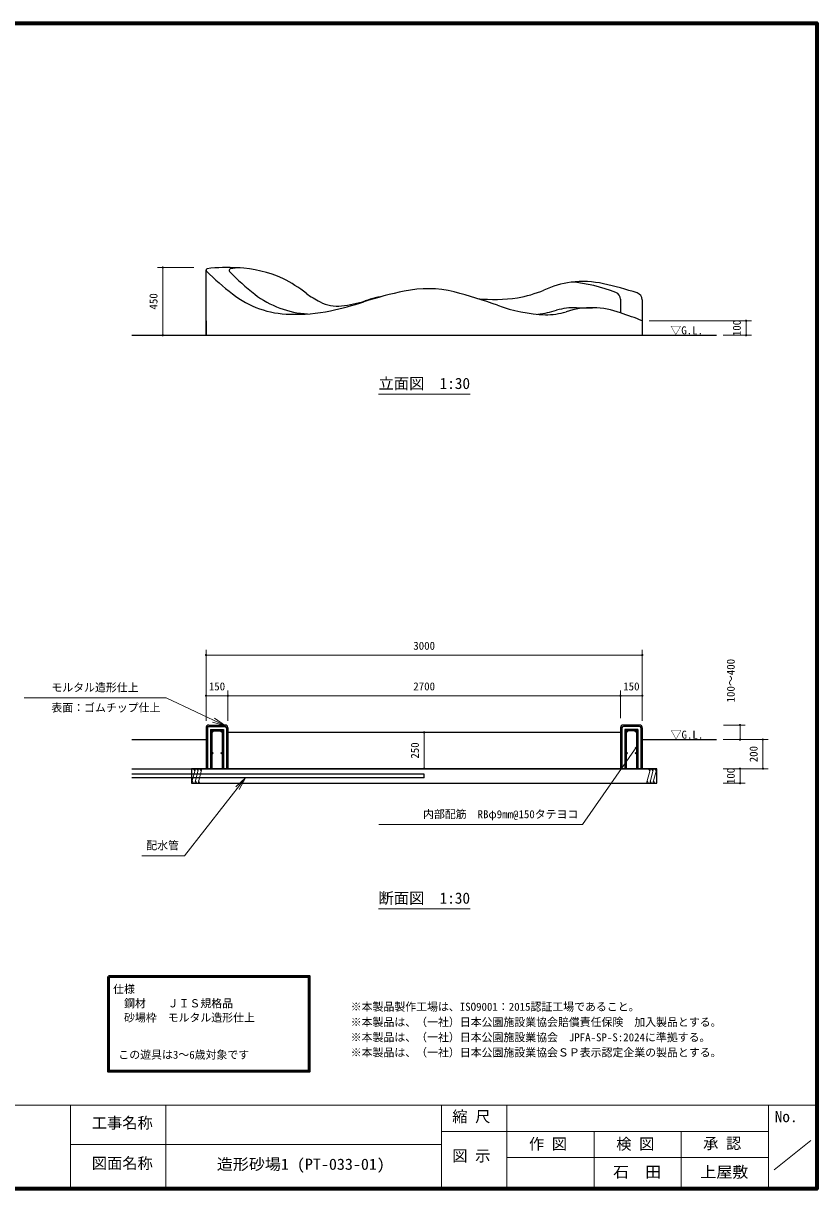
# Model space of a CAD drawing. Units: millimetres at full size, with parts at other scales. Extents: x 300 to 8100, y 300 to 5640.
# Drawn here: x 4462 to 8100, y 300 to 5640 of the extents above; entities that cross this region are included whole.
import ezdxf
from ezdxf.enums import TextEntityAlignment as Align

# ---------------------------------------------------------------- set-up
doc = ezdxf.new("R2010")
doc.units = ezdxf.units.MM
doc.header["$LTSCALE"] = 20
for name, color, linetype in [('D-BGD-TXT', 7, 'Continuous'), ('D-DOC\u3000文章(説明、指示、参照事項等)', 7, 'Continuous'), ('D-MTR-TXT\u3000文字列、数量表示文字列', 7, 'Continuous')]:
    doc.layers.add(name, color=color, linetype=linetype)
for name, color, linetype, lineweight in [('D-STR', 1, 'Continuous', 13), ('D-STR-DIM\u3000寸法線、寸法値', 7, 'Continuous', 13), ('D-STR-HTXT\u3000旗上げ', 7, 'Continuous', 13), ('D-STR-TXT\u3000文字列', 7, 'Continuous', 13), ('D-STR\u3000構造物外形線', 1, 'Continuous', 25), ('D-TTL', 7, 'Continuous', 70), ('D-TTL-FRAM', 7, 'Continuous', 13), ('D-TTL-FRAM\u3000タイトル枠、凡例図枠', 2, 'Continuous', 50), ('D-TTL-TXT', 7, 'Continuous', 13)]:
    doc.layers.add(name, color=color, linetype=linetype, lineweight=lineweight)
doc.styles.add('ＭＳ ゴシック', font='')
doc.styles.get('ＭＳ ゴシック').set_extended_font_data('MS Gothic')

# ---------------------------------------------------------------- blocks, each defined once
blk = doc.blocks.new('filled_dot')
at = {"color": 0, "linetype": 'Continuous', "lineweight": -2, "const_width": 1.25}
blk.add_lwpolyline([(-0.625, 0, 1), (0.625, 0, 1)], format="xyb", close=True, dxfattribs=at)
blk = doc.blocks.new('open_arrow')
at = {"color": 0, "linetype": 'Continuous', "lineweight": -2}
blk.add_lwpolyline([(7.5, 1.25), (0, 0), (7.5, -1.25)], dxfattribs=at)

msp = doc.modelspace()

# ---------------------------------------------------------------- linework, layer by layer
at = {"layer": 'D-STR'}
for p, q in [((5233.62, 2157.91), (5251.48, 2224.58)), ((5248.7, 2214.17), (5242.69, 2224.58)), ((5248.48, 2157.91), (5266.35, 2224.58)), ((5263.56, 2214.17), (5257.55, 2224.58)), ((5263.35, 2157.91), (5281.21, 2224.58)), ((5278.42, 2214.17), (5272.42, 2224.58)), ((7319.36, 2157.91), (7337.23, 2224.58)), ((7334.44, 2214.17), (7328.43, 2224.58)), ((7334.23, 2157.91), (7352.09, 2224.58)), ((7349.3, 2214.17), (7343.3, 2224.58)), ((7349.09, 2157.91), (7366.95, 2224.58)), ((7364.17, 2214.17), (7358.16, 2224.58)), ((5242.41, 2157.91), (5236.41, 2168.31)), ((5257.28, 2157.91), (5251.27, 2168.31)), ((5272.14, 2157.91), (5266.13, 2168.31)), ((7328.16, 2157.91), (7322.15, 2168.31)), ((7343.02, 2157.91), (7337.01, 2168.31)), ((7357.88, 2157.91), (7351.88, 2168.31))]:
    msp.add_line(p, q, dxfattribs=at)
at = {"layer": 'D-STR-DIM\u3000寸法線、寸法値'}
for p, q in [((5244.58, 4520.94), (5077.91, 4520.94)), ((5101.91, 4210.52), (5101.91, 4520.94)), ((7332.29, 4277.19), (7800.38, 4277.19)), ((7776.38, 4210.52), (7776.38, 4277.19)), ((5165.92, 4210.52), (5077.91, 4210.52)), ((7671.88, 4210.52), (7800.38, 4210.52)), ((5300.29, 2443.24), (5300.29, 2769.01)), ((5300.29, 2745.01), (7300.29, 2745.01)), ((7300.29, 2443.24), (7300.29, 2769.01)), ((5300.29, 2443.24), (5300.29, 2582.94)), ((5400.29, 2443.24), (5400.29, 2582.94)), ((5400.29, 2443.24), (5400.29, 2582.94)), ((7200.29, 2456.58), (7200.29, 2582.94)), ((7200.29, 2456.58), (7200.29, 2582.94)), ((7300.29, 2456.58), (7300.29, 2582.94)), ((5300.29, 2558.94), (5400.29, 2558.94)), ((5400.29, 2558.94), (7200.29, 2558.94)), ((7200.29, 2558.94), (7300.29, 2558.94)), ((7673, 2424.58), (7772.58, 2424.58)), ((7748.58, 2424.58), (7748.58, 2357.91)), ((6300.29, 2224.58), (6300.29, 2391.24)), ((7671.88, 2357.91), (7772.58, 2357.91)), ((7671.88, 2357.91), (7877.37, 2357.91)), ((7853.37, 2357.91), (7853.37, 2224.58)), ((7671.88, 2224.58), (7877.37, 2224.58)), ((7671.88, 2224.58), (7772.58, 2224.58)), ((7748.58, 2224.58), (7748.58, 2157.91)), ((7671.88, 2157.91), (7772.58, 2157.91))]:
    msp.add_line(p, q, dxfattribs=at)
at = {"layer": 'D-STR-HTXT\u3000旗上げ'}
for points in [[(5388.73, 2421.18), (5116.82, 2549.57), (5108.82, 2549.57), (4466.95, 2549.57), (4787.89, 2549.57)], [(7275.46, 2325.98), (7026.55, 1968.71), (7025.22, 1968.71), (6092.22, 1968.71), (6558.72, 1968.71)], [(5481.13, 2182.91), (5201.77, 1825.64), (5193.77, 1825.64), (5005.95, 1825.64), (5099.86, 1825.64)]]:
    msp.add_lwpolyline(points, dxfattribs=at)
at = {"layer": 'D-STR-TXT\u3000文字列'}
for p, q in [((6090.88, 3940.92), (6510.88, 3940.92)), ((6090.88, 1582.52), (6510.88, 1582.52))]:
    msp.add_line(p, q, dxfattribs=at)
at = {"layer": 'D-STR\u3000構造物外形線'}
for p, q in [((5300.29, 4210.52), (5300.29, 4510.52)), ((6998.95, 4336.94), (7062.46, 4337.03)), ((6998.95, 4336.94), (7071.52, 4336.91)), ((7200.29, 4375.75), (7200.29, 4312.7)), ((7300.29, 4372.58), (7300.29, 4210.52)), ((5300.29, 4277.19), (5300.29, 4210.52)), ((4960.69, 4210.52), (7639.88, 4210.52)), ((5300.29, 4210.52), (7300.29, 4210.52)), ((5300.29, 2411.24), (5300.29, 2224.58)), ((5306.95, 2411.24), (5306.95, 2224.58)), ((5313.62, 2424.58), (5386.95, 2424.58)), ((5313.62, 2417.91), (5386.95, 2417.91)), ((5320.29, 2404.58), (5320.29, 2224.58)), ((5320.29, 2404.58), (5380.29, 2404.58)), ((5326.29, 2404.58), (5326.29, 2224.58)), ((5374.29, 2404.58), (5374.29, 2224.58)), ((5380.29, 2404.58), (5380.29, 2224.58)), ((5393.62, 2411.24), (5393.62, 2224.58)), ((5400.29, 2411.24), (5400.29, 2224.58)), ((7200.29, 2411.24), (7200.29, 2224.58)), ((7206.95, 2411.24), (7206.95, 2224.58)), ((7286.95, 2424.58), (7213.62, 2424.58)), ((7286.95, 2417.91), (7213.62, 2417.91)), ((7280.29, 2404.58), (7220.29, 2404.58)), ((7220.29, 2404.58), (7220.29, 2224.58)), ((7226.29, 2404.58), (7226.29, 2224.58)), ((7274.29, 2404.58), (7274.29, 2224.58)), ((7280.29, 2404.58), (7280.29, 2224.58)), ((7293.62, 2411.24), (7293.62, 2224.58)), ((7300.29, 2411.24), (7300.29, 2224.58)), ((4960.69, 2357.91), (5300.29, 2357.91)), ((5320.29, 2398.58), (5380.29, 2398.58)), ((5400.29, 2391.24), (7200.29, 2391.24)), ((7280.29, 2398.58), (7220.29, 2398.58)), ((7300.29, 2357.91), (7639.88, 2357.91)), ((4960.69, 2224.58), (7366.95, 2224.58)), ((6300.29, 2199.58), (4960.69, 2199.58)), ((6300.29, 2182.91), (6300.29, 2199.58)), ((6300.29, 2182.91), (4960.69, 2182.91))]:
    msp.add_line(p, q, dxfattribs=at)
msp.add_lwpolyline([(5233.62, 2157.91), (7366.95, 2157.91), (7366.95, 2224.58), (5233.62, 2224.58)], close=True, dxfattribs=at)
for centre in [(5329.29, 2395.58), (5371.29, 2395.58), (7229.29, 2395.58), (7271.29, 2395.58), (5329.29, 2295.58), (5371.29, 2295.58), (7229.29, 2295.58), (7271.29, 2295.58)]:
    msp.add_circle(centre, 3, dxfattribs=at)
for centre, radius, start, end in [((5306.69, 4508.68), 6.67, 102.6292, 225.31218), ((5306.69, 4508.68), 6.67, 102.62873, 225.31222), ((6236.25, 5457.02), 1334.61, 225.57193, 232.35455), ((5394.47, 3833.14), 687.85, 85.6311, 97.45374), ((5412.61, 4507.71), 6.67, 102.62716, 225.32913), ((6280.34, 5353.49), 1218.4, 224.27181, 231.59033), ((5475.49, 4175.12), 345.14, 93.08781, 100.74308), ((5428.15, 3975.97), 543.35, 65.58325, 88.02563), ((5351.05, 3876.44), 666.49, 52.139, 63.08425), ((7050.35, 3962.83), 497.38, 98.87071, 113.84831), ((7024.74, 4005.35), 451.8, 77.48991, 96.49335), ((6912.96, 3723.26), 733.51, 68.67454, 85.25381), ((6794.75, 2938.64), 1543.03, 71.78642, 77.73238), ((5691.11, 4744.94), 437.83, 231.92588, 269.18208), ((5791.66, 4747.54), 440.02, 232.431, 266.65874), ((6045.84, 4788.56), 480.19, 233.4848, 242.32511), ((6585.38, 2623.39), 1828.52, 101.87104, 107.88567), ((6296.21, 3537.67), 872.17, 101.46472, 107.74751), ((6316.22, 3900.11), 523.74, 76.49895, 101.78797), ((5774.46, 1924.28), 2572.28, 70.43777, 75.03972), ((6619.91, 5180.02), 805.18, 264.69591, 277.75631), ((6634.55, 4924.21), 550.1, 279.84226, 292.97306), ((7166.95, 4375.75), 33.33, 360, 67.49711), ((7266.95, 4372.58), 33.33, 0, 72.389), ((5904.32, 4525.2), 181.26, 243.2749, 275.54329), ((5538.13, 5889.74), 1601.61, 281.96728, 287.65224), ((5857.44, 4903.25), 562.17, 276.57784, 287.91368), ((6885.38, 5028.41), 724.68, 249.85033, 267.67108), ((6992.05, 4031.8), 305.22, 88.70518, 106.11876), ((7068.61, 3968.49), 368.54, 69.06648, 108.56908), ((5716.54, 5031.5), 725.04, 267.49551, 282.23781), ((6727.28, 4948.48), 648.94, 278.398, 286.10714), ((6853.67, 4663.36), 359.04, 270.36027, 285.77093), ((6651.8, 2609.75), 1789.1, 68.74835, 72.1473), ((5313.62, 2411.24), 13.33, 90, 180), ((5313.62, 2411.24), 6.67, 90, 180), ((5386.95, 2411.24), 13.33, 0, 90), ((5386.95, 2411.24), 6.67, 0, 90), ((7213.62, 2411.24), 13.33, 90, 180), ((7213.62, 2411.24), 6.67, 90, 180), ((7286.95, 2411.24), 13.33, 0, 90), ((7286.95, 2411.24), 6.67, 0, 90)]:
    msp.add_arc(centre, radius, start, end, dxfattribs=at)
at = {"layer": 'D-TTL'}
msp.add_lwpolyline([(300, 300), (300, 5640), (8100, 5640), (8100, 300)], close=True, dxfattribs=at)
at = {"layer": 'D-TTL-FRAM'}
for p, q in [((300, 682.44), (8100, 682.44)), ((6379.22, 682.44), (6379.22, 300)), ((6679.22, 682.44), (6679.22, 300)), ((7879.22, 682.44), (7879.22, 300)), ((6679.22, 562.44), (6379.22, 562.44)), ((6679.22, 562.44), (7879.22, 562.44)), ((7079.22, 300), (7079.22, 562.44)), ((7479.22, 562.44), (7479.22, 300)), ((6379.22, 502.44), (4679.22, 502.44)), ((7905.33, 386.94), (8073.33, 521.34)), ((7879.22, 442.44), (6679.22, 442.44))]:
    msp.add_line(p, q, dxfattribs=at)
at = {"layer": 'D-TTL-FRAM\u3000タイトル枠、凡例図枠'}
msp.add_lwpolyline([(4852.26, 1272.35), (5773.19, 1272.35), (5773.19, 838.35), (4852.26, 838.35)], close=True, dxfattribs=at)
at = {"layer": 'D-TTL-TXT'}
for p, q in [((4679.22, 682.44), (4679.22, 300)), ((5115.96, 300), (5115.96, 682.44))]:
    msp.add_line(p, q, dxfattribs=at)

# ---------------------------------------------------------------- block references
at = {"layer": 'D-STR-DIM\u3000寸法線、寸法値', "xscale": 4, "yscale": 4}
for p, rotation in [((5101.91, 4520.94), 270), ((7776.38, 4277.19), 270), ((5101.91, 4210.52), 90), ((7776.38, 4210.52), 90), ((7300.29, 2745.01), 180), ((5400.29, 2558.94), 180), ((7200.29, 2558.94), 180), ((7300.29, 2558.94), 180), ((7748.58, 2424.58), 270), ((6300.29, 2391.24), 270), ((7748.58, 2357.91), 90), ((7853.37, 2357.91), 270), ((6300.29, 2224.58), 90), ((7748.58, 2224.58), 270), ((7853.37, 2224.58), 90), ((7748.58, 2157.91), 90)]:
    msp.add_blockref('filled_dot', p, dxfattribs=dict(at, rotation=rotation))
for p in [(5300.29, 2745.01), (5300.29, 2558.94), (5400.29, 2558.94), (7200.29, 2558.94)]:
    msp.add_blockref('filled_dot', p, dxfattribs=at)
at = {"layer": 'D-STR-HTXT\u3000旗上げ'}
for p, xscale, yscale, rotation in [((5388.73, 2421.18), 8, 8, 154.7), ((7275.46, 2325.98), 1.33, 1.33, 235.1), ((5481.13, 2182.91), 8, 8, 232)]:
    msp.add_blockref('open_arrow', p, dxfattribs=dict(at, xscale=xscale, yscale=yscale, rotation=rotation))

# ---------------------------------------------------------------- texts
at = {"layer": 'D-BGD-TXT', "style": 'ＭＳ ゴシック', "width": 1.05}
for s, p in [('造形砂場1 (PT-033-01)', (5349.58, 371.13)), ('石\u3000田', (7166.29, 335.45)), ('上屋敷', (7566.29, 335.45))]:
    msp.add_text(s, height=51.32, dxfattribs=at).set_placement(p, align=Align.BOTTOM_LEFT)
at = {"layer": 'D-DOC\u3000文章(説明、指示、参照事項等)', "style": 'ＭＳ ゴシック'}
for s, p in [('仕様', (4874.15, 1232.63)), ('\u3000鋼材\u3000\u3000ＪＩＳ規格品', (4874.15, 1167.39)), ('\u3000砂場枠\u3000モルタル造形仕上', (4874.15, 1102.16))]:
    msp.add_text(s, height=36.66, dxfattribs=at).set_placement(p, align=Align.TOP_LEFT)
msp.add_text('この遊具は3～6歳対象です', height=36.66, dxfattribs=at).set_placement((4898.22, 884.51), align=Align.BOTTOM_LEFT)
at = {"layer": 'D-MTR-TXT\u3000文字列、数量表示文字列', "style": 'ＭＳ ゴシック'}
for s, p in [('※本製品製作工場は、ISO9001：2015認証工場であること。', (5963.48, 1104.37)), ('※本製品は、（一社）日本公園施設業協会賠償責任保険\u3000加入製品とする。\u3000', (5963.48, 1033.91)), ('※本製品は、（一社）日本公園施設業協会\u3000JPFA-SP-S:2024に準拠する。', (5963.48, 964.33)), ('※本製品は、（一社）日本公園施設業協会ＳＰ表示認定企業の製品とする。', (5963.48, 894.74))]:
    msp.add_text(s, height=36.66, dxfattribs=at).set_placement(p, align=Align.BOTTOM_LEFT)
at = {"layer": 'D-STR-DIM\u3000寸法線、寸法値', "style": 'ＭＳ ゴシック'}
for s, p in [('450', (5059.15, 4365.73)), ('100', (7733.63, 4243.85)), ('100～400', (7705.82, 2627.84)), ('250', (6257.53, 2307.91)), ('200', (7810.61, 2291.24)), ('100', (7705.82, 2191.24))]:
    msp.add_text(s, height=36.66, rotation=90, dxfattribs=at).set_placement(p, align=Align.MIDDLE_CENTER)
for s, p in [('3000', (6300.29, 2787.77)), ('150', (5350.29, 2601.69)), ('2700', (6300.29, 2601.69)), ('150', (7250.29, 2601.69))]:
    msp.add_text(s, height=36.66, dxfattribs=at).set_placement(p, align=Align.MIDDLE_CENTER)
at = {"layer": 'D-STR-HTXT\u3000旗上げ', "style": 'ＭＳ ゴシック'}
for s, p in [('モルタル造形仕上\u3000\u3000', (5091.07, 2567.32)), ('表面：ゴムチップ仕上', (5091.07, 2474.65)), ('内部配筋\u3000RBφ9mm@150タテヨコ', (7007.46, 1986.46)), ('配水管', (5176.01, 1843.39))]:
    msp.add_text(s, height=36.66, dxfattribs=at).set_placement(p, align=Align.BOTTOM_RIGHT)
at = {"layer": 'D-STR-TXT\u3000文字列', "style": 'ＭＳ ゴシック'}
for p in [(7578.79, 4203.64), (7580.02, 2350.97)]:
    msp.add_text('▽G.L.', height=36.66, dxfattribs=at).set_placement(p, align=Align.BOTTOM_RIGHT)
for s, p in [('立面図\u30001:30', (6300.88, 3989.92)), ('断面図\u30001:30', (6300.88, 1631.52))]:
    msp.add_text(s, height=51.32, dxfattribs=at).set_placement(p, align=Align.MIDDLE_CENTER)
at = {"layer": 'D-TTL-TXT', "style": 'ＭＳ ゴシック'}
for s, p in [('縮 尺', (6429.13, 589.31)), ('No.', (7907.64, 589.31)), ('工事名称', (4776.16, 560.61)), ('作 図', (6780.62, 463.78)), ('検 図', (7180.9, 463.78)), ('承 認', (7579.13, 466.78)), ('図 示', (6429.13, 409.75)), ('図面名称', (4776.16, 375.4))]:
    msp.add_text(s, height=51.32, dxfattribs=at).set_placement(p, align=Align.BOTTOM_LEFT)

doc.saveas('drawing.dxf')
